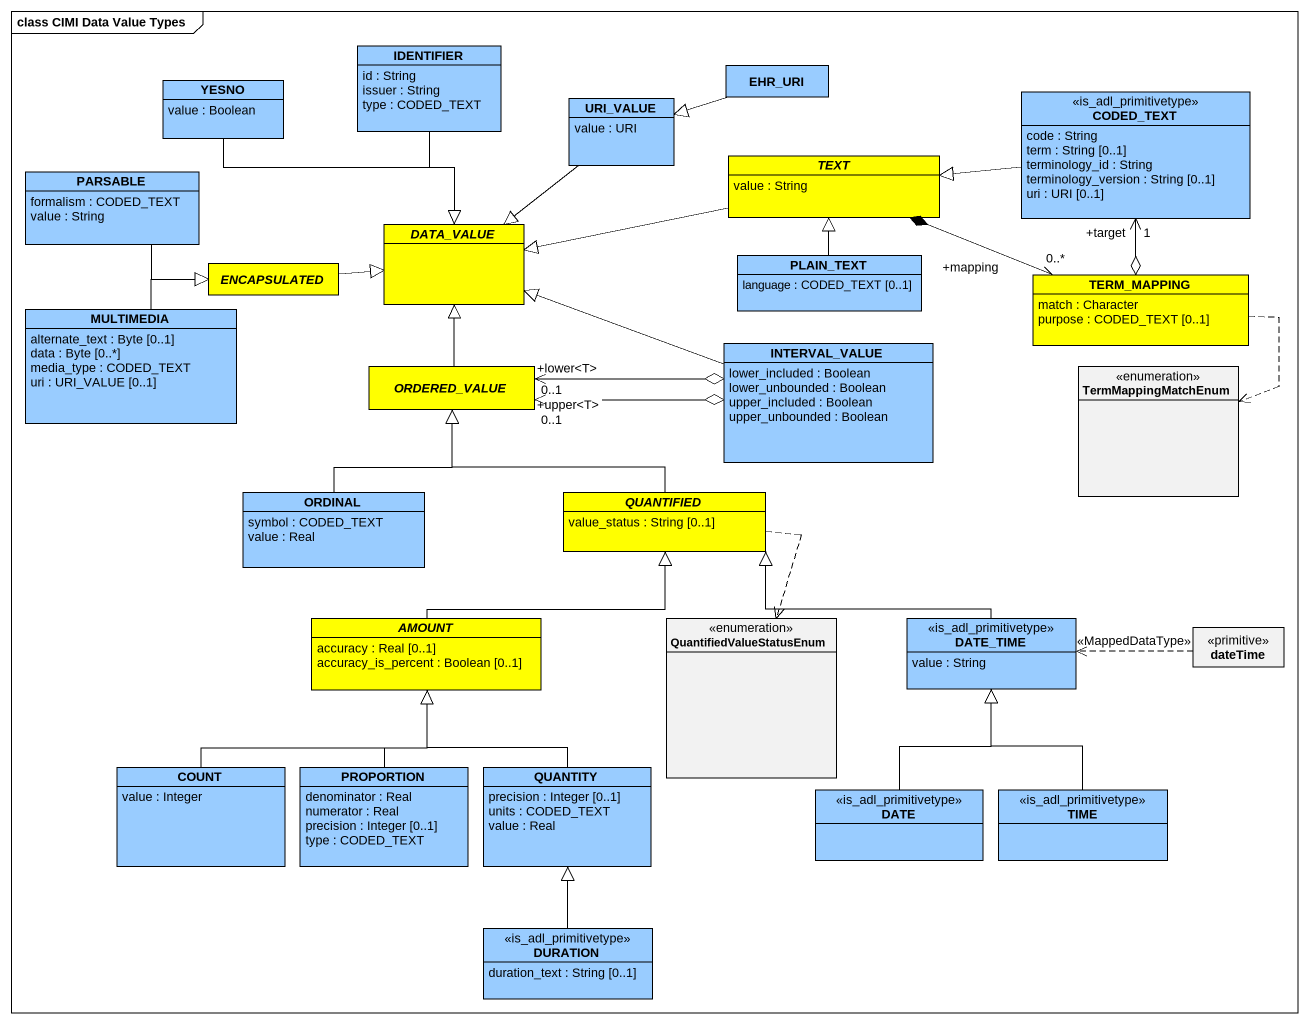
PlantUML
@startuml
mainframe class CIMI Data Value Types
hide circle
hide empty members
class IDENTIFIER #99CCFF {
  id : String
  issuer : String
  type : CODED_TEXT
}
class YESNO #99CCFF {
  value : Boolean
}
class URI_VALUE #99CCFF {
  value : URI
}
class EHR_URI #99CCFF
class CODED_TEXT <<is_adl_primitivetype>> #99CCFF {
  code : String
  term : String [0..1]
  terminology_id : String
  terminology_version : String [0..1]
  uri : URI [0..1]
}
abstract class TEXT #FFFF00 {
  value : String
}
class PARSABLE #99CCFF {
  formalism : CODED_TEXT
  value : String
}
abstract class ENCAPSULATED #FFFF00
abstract class DATA_VALUE #FFFF00
class PLAIN_TEXT #99CCFF {
  language : CODED_TEXT [0..1]
}
class MULTIMEDIA #99CCFF {
  alternate_text : Byte [0..1]
  data : Byte [0..*]
  media_type : CODED_TEXT
  uri : URI_VALUE [0..1]
}
class TERM_MAPPING #FFFF00 {
  match : Character
  purpose : CODED_TEXT [0..1]
}
abstract class ORDERED_VALUE #FFFF00
class INTERVAL_VALUE #99CCFF {
  lower_included : Boolean
  lower_unbounded : Boolean
  upper_included : Boolean
  upper_unbounded : Boolean
}
enum TermMappingMatchEnum
class ORDINAL #99CCFF {
  symbol : CODED_TEXT
  value : Real
}
abstract class QUANTIFIED #FFFF00 {
  value_status : String [0..1]
}
abstract class AMOUNT #FFFF00 {
  accuracy : Real [0..1]
  accuracy_is_percent : Boolean [0..1]
}
enum QuantifiedValueStatusEnum
class DATE_TIME <<is_adl_primitivetype>> #99CCFF {
  value : String
}
class dateTime <<primitive>>
class COUNT #99CCFF {
  value : Integer
}
class PROPORTION #99CCFF {
  denominator : Real
  numerator : Real
  precision : Integer [0..1]
  type : CODED_TEXT
}
class QUANTITY #99CCFF {
  precision : Integer [0..1]
  units : CODED_TEXT
  value : Real
}
class DATE <<is_adl_primitivetype>> #99CCFF
class TIME <<is_adl_primitivetype>> #99CCFF
class DURATION <<is_adl_primitivetype>> #99CCFF {
  duration_text : String [0..1]
}
IDENTIFIER --|> DATA_VALUE
YESNO --|> DATA_VALUE
URI_VALUE --|> DATA_VALUE
EHR_URI -left-|> URI_VALUE
CODED_TEXT -left-|> TEXT
TEXT -left-|> DATA_VALUE
PARSABLE -right-|> ENCAPSULATED
ENCAPSULATED -right-|> DATA_VALUE
PLAIN_TEXT -up-|> TEXT
MULTIMEDIA -up-|> ENCAPSULATED
TERM_MAPPING o-up-> "+target\n1" CODED_TEXT
TERM_MAPPING "+mapping\n0..*" <-left-* TEXT
TERM_MAPPING ..> TermMappingMatchEnum
ORDERED_VALUE -up-|> DATA_VALUE
ORDERED_VALUE "+lower<T>\n0..1" <-right-o INTERVAL_VALUE
ORDERED_VALUE "+upper<T>\n0..1" <-right-o INTERVAL_VALUE
INTERVAL_VALUE -left-|> DATA_VALUE
ORDINAL -up-|> ORDERED_VALUE
QUANTIFIED -up-|> ORDERED_VALUE
QUANTIFIED ..> QuantifiedValueStatusEnum
AMOUNT -right-|> QUANTIFIED
DATE_TIME -left-|> QUANTIFIED
dateTime .left.> DATE_TIME : <<MappedDataType>>
COUNT -up-|> AMOUNT
PROPORTION -up-|> AMOUNT
QUANTITY -up-|> AMOUNT
DATE -up-|> DATE_TIME
TIME -up-|> DATE_TIME
DURATION -up-|> QUANTITY
@enduml
